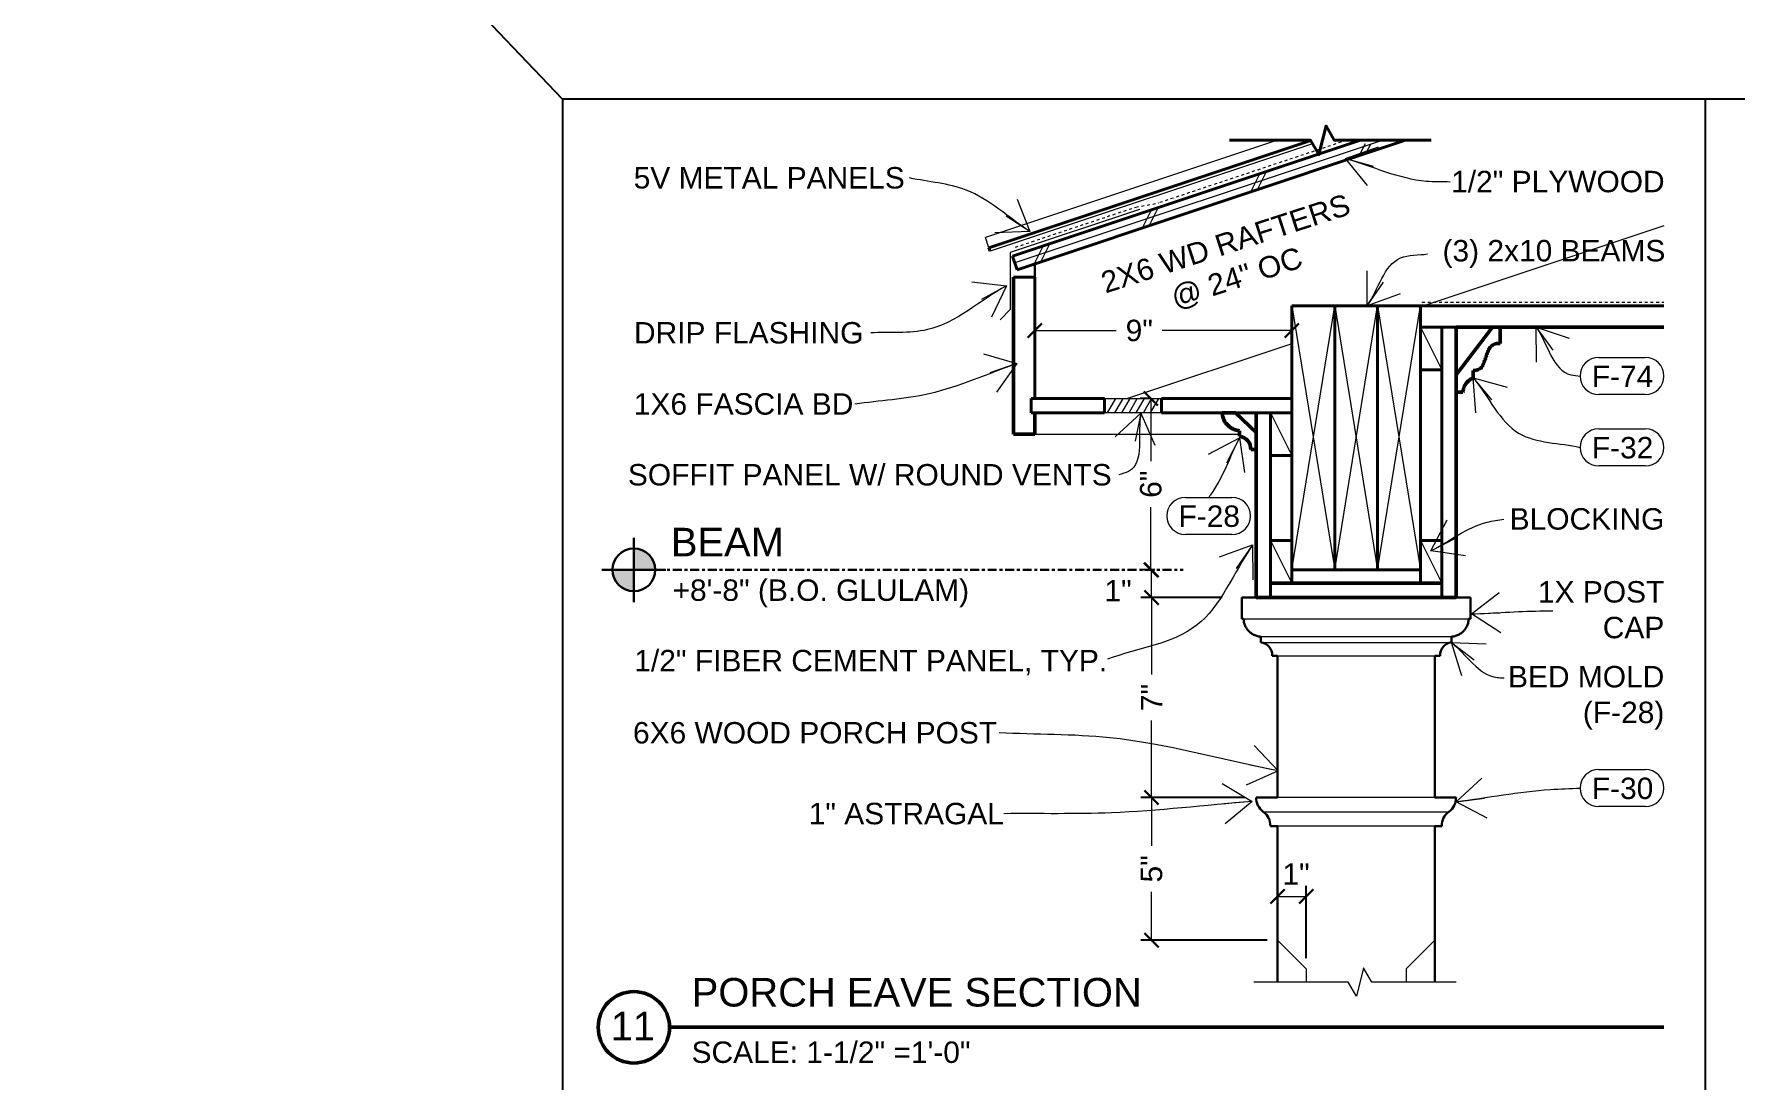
# Model space of a CAD drawing. Header units: inches. Extents: x -4969 to 16721, y 2489 to 24693.
# Drawn here: x 6111 to 6170.6, y 3349.5 to 3386.2 of the extents above; entities that cross this region are included whole.
import ezdxf

# ---------------------------------------------------------------- set-up
doc = ezdxf.new("R2010")
doc.units = ezdxf.units.IN
doc.header["$MEASUREMENT"] = 0
doc.linetypes.add('CENTER', pattern=[2, 1.25, -0.25, 0.25, -0.25])
doc.linetypes.add('DASHED2', pattern=[0.375, 0.25, -0.125])
doc.layers.get('0').update_dxf_attribs({"lineweight": 5})
doc.layers.add('0-NPLT', color=1, linetype='Continuous', plot=False)
for name, color, linetype, lineweight in [('1', 1, 'Continuous', 9), ('2', 6, 'Continuous', 20), ('3', 3, 'Continuous', 30), ('4', 2, 'Continuous', 40), ('5', 4, 'Continuous', 50), ('A-DIMSx', 7, 'Continuous', 9), ('A-SYMB', 7, 'Continuous', 20), ('A-TEXTx', 7, 'Continuous', 20), ('TB-11x17', 7, 'Continuous', 100)]:
    doc.layers.add(name, color=color, linetype=linetype, lineweight=lineweight)
doc.styles.get("Standard").update_dxf_attribs({"font": 'Arial.ttf'})
doc.dimstyles.get("Standard").update_dxf_attribs({"dimtxt": 3, "dimasz": 2, "dimexe": 0.03125, "dimexo": 0.0625, "dimgap": 0.03125, "dimtad": 0, "dimtoh": 1, "dimdec": 4, "dimlfac": 0.99985, "dimzin": 0, "dimdsep": 46, "dimlunit": 4, "dimtxsty": 'Standard', "dimblk": 'ARCHTICK', "dimblk1": 'ARCHTICK', "dimblk2": 'ARCHTICK', "dimcen": 0.09, "dimclrt": 256, "dimadec": 0, "dimazin": 0, "dimtfac": 1, "dimtdec": 4, "dimtofl": 0, "dimtmove": 0, "dimatfit": 3, "dimfxl": 1, "dimtolj": 1, "dimtzin": 0, "dimarcsym": 0})

# ---------------------------------------------------------------- blocks, each defined once
blk = doc.blocks.new('_ArchTick')
at = {"color": 0, "linetype": 'ByBlock', "lineweight": 0, "const_width": 0.15}
blk.add_lwpolyline([(-0.5, -0.5), (0.5, 0.5)], dxfattribs=at)
blk = doc.blocks.new('*D274')
at = {"layer": 'A-DIMSx', "color": 0, "lineweight": -2, "ltscale": 0.1, "transparency": 16777216}
for p, q in [((6153.391, 3359.421), (6149.75, 3359.421)), ((6154.172, 3354.422), (6149.75, 3354.422))]:
    blk.add_line(p, q, dxfattribs=at)
at = {"layer": 'A-DIMSx', "color": 0, "lineweight": 5, "ltscale": 0.1, "transparency": 16777216}
for p, q in [((6150.125, 3359.421), (6150.125, 3357.727)), ((6150.125, 3354.422), (6150.125, 3356.115))]:
    blk.add_line(p, q, dxfattribs=at)
at = {"layer": 'Defpoints', "color": 0, "ltscale": 0.1, "transparency": 16777216}
for p in [(6150.125, 3359.421), (6153.766, 3359.421), (6154.547, 3354.422)]:
    blk.add_point(p, dxfattribs=at)
at = {"layer": 'A-DIMSx', "color": 0, "lineweight": 5, "ltscale": 0.1, "transparency": 16777216, "xscale": 0.5, "yscale": 0.5, "zscale": 0.5}
for p, rotation in [((6150.125, 3359.421), 90), ((6150.125, 3354.422), 270)]:
    blk.add_blockref('_ArchTick', p, dxfattribs=dict(at, rotation=rotation))
at = {"layer": 'A-DIMSx', "ltscale": 0.1, "transparency": 16777216, "insert": (6150.125, 3356.921), "char_height": 0.75, "attachment_point": 5, "rotation": 90}
blk.add_mtext('\\A1;5"', dxfattribs=at)
blk = doc.blocks.new('*D275')
at = {"layer": 'A-DIMSx', "color": 0, "lineweight": -2, "ltscale": 0.1, "transparency": 16777216}
for p, q in [((6152.601, 3366.421), (6149.75, 3366.421)), ((6153.391, 3359.421), (6149.75, 3359.421))]:
    blk.add_line(p, q, dxfattribs=at)
at = {"layer": 'A-DIMSx', "color": 0, "lineweight": 5, "ltscale": 0.1, "transparency": 16777216}
for p, q in [((6150.125, 3366.421), (6150.125, 3363.724)), ((6150.125, 3359.421), (6150.125, 3362.118))]:
    blk.add_line(p, q, dxfattribs=at)
at = {"layer": 'Defpoints', "color": 0, "ltscale": 0.1, "transparency": 16777216}
for p in [(6150.125, 3366.421), (6152.976, 3366.421), (6153.766, 3359.421)]:
    blk.add_point(p, dxfattribs=at)
at = {"layer": 'A-DIMSx', "color": 0, "lineweight": 5, "ltscale": 0.1, "transparency": 16777216, "xscale": 0.5, "yscale": 0.5, "zscale": 0.5}
for p, rotation in [((6150.125, 3366.421), 90), ((6150.125, 3359.421), 270)]:
    blk.add_blockref('_ArchTick', p, dxfattribs=dict(at, rotation=rotation))
at = {"layer": 'A-DIMSx', "ltscale": 0.1, "transparency": 16777216, "insert": (6150.125, 3362.921), "char_height": 0.75, "attachment_point": 5, "rotation": 90}
blk.add_mtext('\\A1;7"', dxfattribs=at)
blk = doc.blocks.new('*D276')
at = {"layer": 'A-DIMSx', "color": 0, "lineweight": -2, "ltscale": 0.1, "transparency": 16777216}
for p, q in [((6150.238, 3367.39), (6149.75, 3367.39)), ((6151.814, 3366.421), (6149.75, 3366.421))]:
    blk.add_line(p, q, dxfattribs=at)
at = {"layer": 'A-DIMSx', "color": 0, "lineweight": 5, "ltscale": 0.1, "transparency": 16777216}
blk.add_line((6150.125, 3366.421), (6150.125, 3367.39), dxfattribs=at)
at = {"layer": 'Defpoints', "color": 0, "ltscale": 0.1, "transparency": 16777216}
for p in [(6150.125, 3367.39), (6150.613, 3367.39), (6152.189, 3366.421)]:
    blk.add_point(p, dxfattribs=at)
at = {"layer": 'A-DIMSx', "color": 0, "lineweight": 5, "ltscale": 0.1, "transparency": 16777216, "xscale": 0.5, "yscale": 0.5, "zscale": 0.5}
for p, rotation in [((6150.125, 3367.39), 90), ((6150.125, 3366.421), 270)]:
    blk.add_blockref('_ArchTick', p, dxfattribs=dict(at, rotation=rotation))
at = {"layer": 'A-DIMSx', "ltscale": 0.1, "transparency": 16777216, "insert": (6148.951, 3366.658), "char_height": 0.75, "attachment_point": 5}
blk.add_mtext('\\A1;1"', dxfattribs=at)
blk = doc.blocks.new('Point')
at = {"lineweight": 0, "ltscale": 0.1}
h = blk.add_hatch(color=256, dxfattribs=at)
h.dxf.hatch_style = 1
h.paths.add_polyline_path([(-3.2903, 4.1654, 0.414214), (-3.3528, 4.1029), (-3.2903, 4.1029)])
h.paths.add_polyline_path([(-3.2903, 4.1029), (-3.2903, 4.0404, 0.414214), (-3.2278, 4.1029)])
at = {"layer": '3', "ltscale": 0.1}
for q in [(-3.2903, 4.1966), (-3.384, 4.1029), (-3.1965, 4.1029), (-3.2903, 4.0091)]:
    blk.add_line((-3.2903, 4.1029), q, dxfattribs=at)
blk.add_circle((-3.2903, 4.1029), 0.0625, dxfattribs=at)
blk = doc.blocks.new('*D283')
at = {"layer": 'A-DIMSx', "color": 0, "lineweight": -2, "ltscale": 0.1, "transparency": 16777216}
for p, q in [((6154.536, 3354.796), (6154.536, 3356.331)), ((6155.536, 3353.796), (6155.536, 3356.331))]:
    blk.add_line(p, q, dxfattribs=at)
at = {"layer": 'A-DIMSx', "color": 0, "lineweight": 5, "ltscale": 0.1, "transparency": 16777216}
blk.add_line((6154.536, 3355.956), (6155.536, 3355.956), dxfattribs=at)
at = {"layer": 'Defpoints', "color": 0, "ltscale": 0.1, "transparency": 16777216}
for p in [(6155.536, 3355.956), (6154.536, 3354.421), (6155.536, 3353.421)]:
    blk.add_point(p, dxfattribs=at)
at = {"layer": 'A-DIMSx', "color": 0, "lineweight": 5, "ltscale": 0.1, "transparency": 16777216, "xscale": 0.5, "yscale": 0.5, "zscale": 0.5, "rotation": 180}
blk.add_blockref('_ArchTick', (6154.536, 3355.956), dxfattribs=at)
at = {"layer": 'A-DIMSx', "color": 0, "lineweight": 5, "ltscale": 0.1, "transparency": 16777216, "xscale": 0.5, "yscale": 0.5, "zscale": 0.5}
blk.add_blockref('_ArchTick', (6155.536, 3355.956), dxfattribs=at)
at = {"layer": 'A-DIMSx', "ltscale": 0.1, "transparency": 16777216, "insert": (6155.182, 3356.737), "char_height": 0.75, "attachment_point": 5}
blk.add_mtext('\\A1;1"', dxfattribs=at)
blk = doc.blocks.new('CALLOUT - FINISHES')
at = {"layer": 'A-SYMB', "lineweight": 20, "ltscale": 0.1}
for p, q in [((6510.71, 5650.46), (6520.5, 5650.46)), ((6520.5, 5642.67), (6510.71, 5642.67))]:
    blk.add_line(p, q, dxfattribs=at)
for centre, start, end in [((6510.71, 5646.57), 90, 270), ((6520.5, 5646.57), 270, 90)]:
    blk.add_arc(centre, 3.9, start, end, dxfattribs=at)
blk = doc.blocks.new('*D284')
at = {"layer": 'A-DIMSx', "color": 0, "lineweight": -2, "ltscale": 0.1, "transparency": 16777216}
for p, q in [((6150.098, 3373.39), (6149.724, 3373.39)), ((6149.942, 3367.39), (6149.724, 3367.39))]:
    blk.add_line(p, q, dxfattribs=at)
at = {"layer": 'A-DIMSx', "color": 0, "lineweight": 5, "ltscale": 0.1, "transparency": 16777216}
for p, q in [((6150.099, 3373.39), (6150.099, 3371.198)), ((6150.099, 3367.39), (6150.099, 3369.582))]:
    blk.add_line(p, q, dxfattribs=at)
at = {"layer": 'Defpoints', "color": 0, "ltscale": 0.1, "transparency": 16777216}
for p in [(6150.099, 3373.39), (6150.473, 3373.39), (6150.317, 3367.39)]:
    blk.add_point(p, dxfattribs=at)
at = {"layer": 'A-DIMSx', "color": 0, "lineweight": 5, "ltscale": 0.1, "transparency": 16777216, "xscale": 0.5, "yscale": 0.5, "zscale": 0.5}
for p, rotation in [((6150.099, 3373.39), 90), ((6150.099, 3367.39), 270)]:
    blk.add_blockref('_ArchTick', p, dxfattribs=dict(at, rotation=rotation))
at = {"layer": 'A-DIMSx', "ltscale": 0.1, "transparency": 16777216, "insert": (6150.099, 3370.39), "char_height": 0.75, "attachment_point": 5, "rotation": 90}
blk.add_mtext('\\A1;6"', dxfattribs=at)
blk = doc.blocks.new('*D285')
at = {"layer": 'A-DIMSx', "color": 0, "lineweight": -2, "ltscale": 0.1, "transparency": 16777216}
for p, q in [((6146.036, 3373.765), (6146.036, 3376.144)), ((6155.036, 3373.765), (6155.036, 3376.144))]:
    blk.add_line(p, q, dxfattribs=at)
at = {"layer": 'A-DIMSx', "color": 0, "lineweight": 5, "ltscale": 0.1, "transparency": 16777216}
for p, q in [((6146.036, 3375.769), (6148.889, 3375.769)), ((6155.036, 3375.769), (6150.501, 3375.769))]:
    blk.add_line(p, q, dxfattribs=at)
at = {"layer": 'Defpoints', "color": 0, "ltscale": 0.1, "transparency": 16777216}
for p in [(6155.036, 3375.769), (6146.036, 3373.39), (6155.036, 3373.39)]:
    blk.add_point(p, dxfattribs=at)
at = {"layer": 'A-DIMSx', "color": 0, "lineweight": 5, "ltscale": 0.1, "transparency": 16777216, "xscale": 0.5, "yscale": 0.5, "zscale": 0.5, "rotation": 180}
blk.add_blockref('_ArchTick', (6146.036, 3375.769), dxfattribs=at)
at = {"layer": 'A-DIMSx', "color": 0, "lineweight": 5, "ltscale": 0.1, "transparency": 16777216, "xscale": 0.5, "yscale": 0.5, "zscale": 0.5}
blk.add_blockref('_ArchTick', (6155.036, 3375.769), dxfattribs=at)
at = {"layer": 'A-DIMSx', "ltscale": 0.1, "transparency": 16777216, "insert": (6149.695, 3375.769), "char_height": 0.75, "attachment_point": 5}
blk.add_mtext('\\A1;9"', dxfattribs=at)

msp = doc.modelspace()

# ---------------------------------------------------------------- linework, layer by layer
at = {"layer": '0-NPLT', "ltscale": 0.25}
msp.add_line((6129.5000785, 3383.8717732), (6049.5000785, 3467.8717732), dxfattribs=at)
at = {"layer": '0-NPLT', "ltscale": 0.1}
for p, q in [((6129.5000785, 3383.8717732), (6129.5000785, 3299.8717732)), ((6209.5000785, 3383.8717732), (6129.5000785, 3383.8717732)), ((6169.5000785, 3383.8717732), (6169.5000785, 3299.8717732)), ((6169.5000785, 3383.8717732), (6169.5000785, 3299.8717732))]:
    msp.add_line(p, q, dxfattribs=at)
at = {"layer": '1'}
for p, q in [((6158.2295324, 3382.4324468), (6145.3380818, 3378.1353323)), ((6157.3942747, 3381.890507), (6157.6114072, 3382.3247694)), ((6157.6314457, 3381.9695633), (6157.8090498, 3382.3247694)), ((6153.5995384, 3380.6256054), (6153.9157677, 3381.2580601)), ((6153.8367094, 3380.7046617), (6154.1529387, 3381.3371165)), ((6149.804802, 3379.3607037), (6150.1210314, 3379.9931585)), ((6150.041973, 3379.4397601), (6150.3582024, 3380.0722148)), ((6168.0607521, 3379.4415464), (6159.6562954, 3376.6400609)), ((6146.0100657, 3378.0958021), (6146.326295, 3378.7282569)), ((6146.2472367, 3378.1748585), (6146.563466, 3378.8073132)), ((6155.0357236, 3376.6400609), (6156.5357236, 3367.3900609)), ((6155.0357236, 3367.3900609), (6156.5357236, 3376.6400609)), ((6156.5357236, 3376.6400609), (6158.0357236, 3367.3900609)), ((6156.5357236, 3367.3900609), (6158.0357236, 3376.6400609)), ((6158.0357236, 3376.6400609), (6159.5357236, 3367.3900609)), ((6158.0357236, 3367.3900609), (6159.5357236, 3376.6400609)), ((6155.0357236, 3375.3067275), (6149.2857236, 3373.3900609)), ((6146.0357228, 3372.1400609), (6153.2016011, 3372.1400609))]:
    msp.add_line(p, q, dxfattribs=at)
at = {"layer": '1', "linetype": 'DASHED2', "ltscale": 0.25}
for p, q in [((6156.9587958, 3382.4324468), (6150.3702201, 3380.2362732)), ((6145.1735525, 3378.504065), (6145.1735525, 3377.1555945)), ((6159.5909228, 3376.7650609), (6168.0607521, 3376.7650609))]:
    msp.add_line(p, q, dxfattribs=at)
at = {"layer": '1', "ltscale": 0.25}
for p, q in [((6159.5357274, 3375.8900609), (6160.2857244, 3374.3900609)), ((6148.4732236, 3373.3900609), (6150.4732236, 3373.3900609)), ((6148.5865976, 3372.8900609), (6148.8752727, 3373.3900609)), ((6148.8365976, 3372.8900609), (6149.1252727, 3373.3900609)), ((6149.0865976, 3372.8900609), (6149.3752727, 3373.3900609)), ((6149.3365976, 3372.8900609), (6149.6252727, 3373.3900609)), ((6149.5865976, 3372.8900609), (6149.8752727, 3373.3900609)), ((6149.8365976, 3372.8900609), (6150.1252727, 3373.3900609)), ((6150.0865976, 3372.8900609), (6150.3752727, 3373.3900609)), ((6150.4732236, 3372.8900609), (6148.4732236, 3372.8900609)), ((6154.2857259, 3372.8900609), (6155.0357229, 3371.3900609)), ((6154.2857259, 3368.4210498), (6155.0357229, 3366.9210498)), ((6159.5357274, 3368.42105), (6160.2857244, 3366.92105)), ((6153.3478101, 3365.67105), (6161.2236379, 3365.67105)), ((6160.620297, 3365.0427478), (6153.951151, 3365.0427478)), ((6153.9518723, 3364.8475102), (6160.6195757, 3364.8475102)), ((6154.0357236, 3358.92105), (6160.5357236, 3358.92105)), ((6155.5357236, 3353.42105), (6154.5357236, 3354.42105)), ((6160.0357236, 3354.42105), (6159.0357236, 3353.42105)), ((6155.5357236, 3353.42105), (6155.5357236, 3352.9584769)), ((6159.0357236, 3353.42105), (6159.0357236, 3352.9584769))]:
    msp.add_line(p, q, dxfattribs=at)
at = {"layer": '1', "linetype": 'DASHED2', "ltscale": 0.25}
msp.add_lwpolyline([(6145.3568872, 3378.6883565), (6149.5734989, 3380.0938821), (6150.3702201, 3380.2362732)], dxfattribs=at)
at = {"layer": '2'}
for p, q in [((6154.5376915, 3382.4324468), (6144.3118268, 3379.0238535)), ((6155.7616548, 3382.3133854), (6144.4699395, 3378.5495115))]:
    msp.add_line(p, q, dxfattribs=at)
at = {"layer": '2', "ltscale": 0.25}
for p, q in [((6144.4304113, 3378.668097), (6144.3118268, 3379.0238535)), ((6154.5357239, 3364.3847805), (6160.0357242, 3364.3847803)), ((6160.0357236, 3359.42105), (6154.5357236, 3359.42105)), ((6160.0357236, 3358.42105), (6154.5357236, 3358.42105))]:
    msp.add_line(p, q, dxfattribs=at)
at = {"layer": '2', "ltscale": 0.25, "flags": 128}
msp.add_lwpolyline([(6149.6984989, 3380.012368), (6145.1735525, 3378.504065), (6145.1735525, 3376.504065), (6144.8199991, 3376.1505116)], dxfattribs=at)
at = {"layer": '2', "flags": 128}
msp.add_lwpolyline([(6160.787313, 3352.9584769), (6157.8334313, 3352.9584769), (6157.5447562, 3353.4584769), (6157.2947562, 3352.4584769), (6157.006081, 3352.9584769), (6153.6989756, 3352.9584769)], dxfattribs=at)
at = {"layer": '3', "ltscale": 0.25}
msp.add_line((6146.0342855, 3377.6454254), (6146.0342855, 3378.1038753), dxfattribs=at)
at = {"layer": '3', "linetype": 'CENTER', "ltscale": 0.25}
msp.add_line((6132.7500785, 3367.3900609), (6151.2310459, 3367.3900609), dxfattribs=at)
at = {"layer": '3'}
for p, q in [((6153.7857244, 3366.42105), (6153.285724, 3366.42105)), ((6153.285724, 3365.67105), (6153.285724, 3366.42105)), ((6161.285724, 3366.42105), (6160.7857231, 3366.42105)), ((6161.285724, 3365.67105), (6161.285724, 3366.42105)), ((6153.285724, 3365.67105), (6153.3478101, 3365.67105)), ((6161.2236379, 3365.67105), (6161.285724, 3365.67105)), ((6153.9518723, 3364.8475102), (6153.951151, 3365.0427478)), ((6160.6195757, 3364.8475102), (6160.620297, 3365.0427478)), ((6154.5357239, 3364.3847803), (6154.3464573, 3364.3847803)), ((6154.5357239, 3364.3847803), (6154.5357237, 3359.42105)), ((6160.0357242, 3364.3847803), (6160.0357237, 3359.42105)), ((6160.0357242, 3364.3847803), (6160.2249907, 3364.3847803)), ((6154.5357236, 3359.42105), (6153.7857236, 3359.42105)), ((6160.0357236, 3359.42105), (6160.7857236, 3359.42105)), ((6154.2857236, 3358.42105), (6154.5357236, 3358.42105)), ((6154.5357236, 3358.42105), (6154.5357236, 3352.9584769)), ((6160.0357236, 3358.42105), (6160.0357236, 3352.9584769)), ((6160.2857236, 3358.42105), (6160.0357236, 3358.42105))]:
    msp.add_line(p, q, dxfattribs=at)
for centre, radius, start, end in [((6153.9023852, 3364.4057082), 0.444565, 357.301804314, 83.608827336), ((6160.6690629, 3364.4057082), 0.444565, 96.391172664, 182.698195686), ((6154.3931281, 3359.4122522), 0.6074681, 179.170172765, 233.959929589), ((6160.1783192, 3359.4122522), 0.6074681, 306.040070411, 0.829827235), ((6153.6783192, 3358.4298478), 0.6074681, 359.170172765, 53.959929589), ((6160.8931281, 3358.4298478), 0.6074681, 126.040070411, 180.829827235)]:
    msp.add_arc(centre, radius, start, end, dxfattribs=at)
for points in [[(6153.951151, 3365.0427478), (6153.8892426, 3365.0542231), (6153.8008231, 3365.071264), (6153.6789368, 3365.1249828), (6153.5730921, 3365.1982974), (6153.483602, 3365.2902708), (6153.4116268, 3365.3987224), (6153.3604349, 3365.5229058), (6153.3519317, 3365.6116752), (6153.3478101, 3365.67105)], [(6160.620297, 3365.0427478), (6160.6822055, 3365.0542231), (6160.7706249, 3365.071264), (6160.8925113, 3365.1249828), (6160.998356, 3365.1982974), (6161.087846, 3365.2902708), (6161.1598212, 3365.3987224), (6161.2110131, 3365.5229058), (6161.2195163, 3365.6116752), (6161.2236379, 3365.67105)]]:
    msp.add_open_spline(points, degree=3, knots=[0.00922251727, 0.00922251727, 0.00922251727, 0.00922251727, 0.15599743056, 0.29907985379, 0.435083524, 0.56914394097, 0.71039501728, 0.85316887949, 0.99677546723, 0.99677546723, 0.99677546723, 0.99677546723], dxfattribs=at)
at = {"layer": '4'}
for p, q in [((6155.6978596, 3382.4238819), (6144.4304113, 3378.668097)), ((6157.4389571, 3382.4324468), (6145.2590254, 3378.3725033)), ((6159.0201078, 3382.4324468), (6145.4171381, 3377.8981612)), ((6144.4304113, 3378.668097), (6144.4699395, 3378.5495115)), ((6145.2590254, 3378.3725033), (6145.4171381, 3377.8981612)), ((6145.2857236, 3377.6400608), (6146.0357229, 3377.640061)), ((6146.0357236, 3373.3900609), (6146.0357229, 3377.640061)), ((6155.0357236, 3367.3900609), (6155.0357236, 3376.6400609)), ((6155.0357236, 3376.6400609), (6168.0607521, 3376.6400609)), ((6156.5357236, 3367.3900609), (6156.5357236, 3376.6400609)), ((6158.0357236, 3376.6400609), (6158.0357236, 3367.3900609)), ((6159.5357236, 3376.6400609), (6159.5357236, 3367.3900609)), ((6160.7857257, 3375.8900609), (6159.5357236, 3375.8900609)), ((6145.9107236, 3373.3900609), (6148.4732236, 3373.3900609)), ((6148.4732236, 3372.8900609), (6148.4732236, 3373.3900609)), ((6150.4732236, 3372.8900609), (6150.4732236, 3373.3900609)), ((6150.4732236, 3373.3900609), (6155.0357236, 3373.3900609)), ((6145.9107236, 3372.8900609), (6148.4732236, 3372.8900609)), ((6150.4732236, 3372.8900609), (6155.0357236, 3372.8900609)), ((6155.0357236, 3367.3900609), (6159.5357236, 3367.3900609))]:
    msp.add_line(p, q, dxfattribs=at)
at = {"layer": '4', "ltscale": 0.25}
for p, q in [((6160.2857244, 3366.42105), (6160.2857244, 3375.8900609)), ((6145.9107236, 3373.3900609), (6145.9107236, 3372.8900609)), ((6154.2857259, 3366.42105), (6154.2857259, 3372.5567275))]:
    msp.add_line(p, q, dxfattribs=at)
at = {"layer": '4', "flags": 128}
msp.add_lwpolyline([(6159.9177265, 3382.4324468), (6156.5202649, 3382.4324468), (6156.2315898, 3382.9324468), (6155.9815898, 3381.9324468), (6155.6929147, 3382.4324468), (6152.8555198, 3382.4324468)], dxfattribs=at)
at = {"layer": '4', "ltscale": 0.25, "flags": 128}
for points in [[(6159.5357274, 3375.8900609), (6159.5357274, 3374.3900609), (6160.2857244, 3374.3900609), (6160.2857244, 3375.8900609)], [(6154.2857259, 3372.8900609), (6154.2857259, 3371.3900609), (6155.0357229, 3371.3900609), (6155.0357229, 3372.8900609)], [(6154.2857259, 3368.4210498), (6154.2857259, 3366.9210498), (6155.0357229, 3366.9210498), (6155.0357229, 3368.4210498)], [(6159.5357274, 3368.42105), (6159.5357274, 3366.92105), (6160.2857244, 3366.92105), (6160.2857244, 3368.42105)]]:
    msp.add_lwpolyline(points, close=True, dxfattribs=at)
at = {"layer": '5'}
for p, q in [((6145.2857236, 3372.1400609), (6145.2857236, 3377.6400609)), ((6160.7857257, 3375.8900609), (6160.785724, 3366.42105)), ((6162.0582997, 3375.8900609), (6160.7857249, 3374.2243285)), ((6168.0607521, 3375.8900609), (6160.7857257, 3375.8900609)), ((6162.3259346, 3375.8900609), (6162.0582997, 3375.8900609)), ((6162.3259346, 3375.3195997), (6162.3259346, 3375.8900609)), ((6161.3882995, 3374.1113566), (6161.3882995, 3374.371416)), ((6160.7857249, 3374.2243285), (6160.7857249, 3373.611848)), ((6160.7857249, 3373.611848), (6161.0254029, 3373.611848)), ((6153.0589873, 3372.8900609), (6152.5978106, 3372.8900609)), ((6153.0589873, 3372.8900609), (6153.7857243, 3372.1987942)), ((6153.7857244, 3366.42105), (6153.7857242, 3372.8900609)), ((6145.2857236, 3372.1400609), (6146.0357228, 3372.1400609)), ((6153.2018728, 3372.0665211), (6153.2011515, 3372.2617587)), ((6153.7857243, 3371.6037912), (6153.7857243, 3372.1987942)), ((6153.7857243, 3371.6037912), (6153.5964578, 3371.6037912)), ((6160.2857244, 3366.92105), (6154.2857259, 3366.9210498)), ((6160.785724, 3366.42105), (6153.7857244, 3366.42105))]:
    msp.add_line(p, q, dxfattribs=at)
at = {"layer": '5', "ltscale": 0.25}
msp.add_line((6146.0357236, 3372.8900609), (6146.0357228, 3372.1400609), dxfattribs=at)
at = {"layer": '5', "ltscale": 0.1}
msp.add_line((6133.2500785, 3351.3717732), (6168.0607521, 3351.3717732), dxfattribs=at)
msp.add_line((6133.2500785, 3351.3717732), (6168.0607521, 3351.3717732), dxfattribs=at)
msp.add_circle((6132.0000785, 3351.3717732), 1.25, dxfattribs=at)
at = {"layer": '5'}
msp.add_arc((6153.1523857, 3371.6247191), 0.444565, 357.301804314, 83.608827336, dxfattribs=at)
for points, knots in [([(6161.3882995, 3374.371416), (6161.4606687, 3374.378869), (6161.5328889, 3374.3887707), (6161.6348309, 3374.432948), (6161.7084364, 3374.519914), (6161.7512917, 3374.6242234), (6161.7922321, 3374.7312951), (6161.8282538, 3374.8389749), (6161.8654275, 3374.9471141), (6161.909177, 3375.0557941), (6161.9555163, 3375.1565391), (6162.0236173, 3375.2362739), (6162.1056587, 3375.2875442), (6162.1976519, 3375.3162906), (6162.2607756, 3375.3189671), (6162.3259346, 3375.3195997)], [0.01557552425, 0.01557552425, 0.01557552425, 0.01557552425, 0.09130284011, 0.1674336909, 0.24080401046, 0.3221473026, 0.40160414316, 0.47993403118, 0.55878357473, 0.63985997731, 0.72439346972, 0.78854248782, 0.85531718937, 0.92346503952, 0.98678306114, 0.98678306114, 0.98678306114, 0.98678306114]), ([(6161.0254029, 3373.611848), (6161.0339826, 3373.6651), (6161.0459528, 3373.7363463), (6161.0811449, 3373.8308749), (6161.1235202, 3373.9060092), (6161.1797988, 3373.9782883), (6161.263301, 3374.0455583), (6161.3351833, 3374.0834798), (6161.3882995, 3374.1113566)], [0.00247900774, 0.00247900774, 0.00247900774, 0.00247900774, 0.18928670372, 0.34693325557, 0.48133545366, 0.6000559173, 0.7825047392, 0.98793420962, 0.98793420962, 0.98793420962, 0.98793420962]), ([(6153.2011515, 3372.2617587), (6153.1392431, 3372.273234), (6153.0508236, 3372.2902749), (6152.9289373, 3372.3439937), (6152.8230926, 3372.4173083), (6152.7336025, 3372.5092817), (6152.6616273, 3372.6177333), (6152.6104354, 3372.7419167), (6152.6019322, 3372.8306862), (6152.5978106, 3372.8900609)], [0.00922251727, 0.00922251727, 0.00922251727, 0.00922251727, 0.15599743056, 0.29907985379, 0.435083524, 0.56914394097, 0.71039501728, 0.85316887949, 0.99677546723, 0.99677546723, 0.99677546723, 0.99677546723])]:
    msp.add_open_spline(points, degree=3, knots=knots, dxfattribs=at)

# ---------------------------------------------------------------- block references
at = {"ltscale": 0.1, "xscale": -12.00000000000003, "yscale": 12.00000000000003, "zscale": 12.00000000000003}
msp.add_blockref('Point', (6092.516827, 3318.1554423), dxfattribs=at)
at = {"layer": '2', "ltscale": 0.25, "xscale": 0.1666666666666666, "yscale": 0.1666666666666666, "zscale": 0.1666666666666666}
for p in [(5080.6607844, 2433.0825975), (5080.6608765, 2430.5826896), (5066.19029, 2428.1846713), (5080.6608765, 2418.6541231)]:
    msp.add_blockref('CALLOUT - FINISHES', p, dxfattribs=at)

# ---------------------------------------------------------------- texts
at = {"ltscale": 0.5, "attachment_point": 1}
for s, insert, char_height, width in [('{BEAM }', (6133.2951357, 3368.8634069), 1, 17.747748141), ('{+8\'-8" (B.O. GLULAM)}', (6133.3542496, 3367.054277), 0.75, 13.542753414)]:
    msp.add_mtext(s, dxfattribs=dict(at, insert=insert, char_height=char_height, width=width))
at = {"ltscale": 0.1, "char_height": 1}
for s, insert, width, attachment_point in [('{PORCH EAVE SECTION}', (6134.025053, 3353.1002988), 78.053664802, 1), ('11', (6131.9656397, 3351.4147344), 2.787644522, 5)]:
    msp.add_mtext(s, dxfattribs=dict(at, insert=insert, width=width, attachment_point=attachment_point))
at = {"layer": 'A-SYMB', "ltscale": 0.5, "char_height": 0.75, "width": 0.607323682, "attachment_point": 5}
for s, insert in [('{F-74}', (6166.6132975, 3374.162861)), ('{F-32}', (6166.6133896, 3371.6629532)), ('{F-28}', (6152.1428031, 3369.2649349)), ('{F-30}', (6166.6133896, 3359.7343867))]:
    msp.add_mtext(s, dxfattribs=dict(at, insert=insert))
at = {"layer": 'A-TEXTx', "ltscale": 0.25, "char_height": 0.75}
for s, insert, attachment_point in [('{5V METAL PANELS}', (6131.9938135, 3381.1132131), 4), ('{1/2" PLYWOOD  }', (6168.0865465, 3380.9824601), 6), ('{(3) 2x10 BEAMS  }', (6168.1124385, 3378.4532384), 6), ('{DRIP FLASHING}', (6132.0035434, 3375.6863022), 4), ('{1X6 FASCIA BD}', (6131.9990258, 3373.1940434), 4), ('{SOFFIT PANEL W/ ROUND VENTS }', (6148.7278585, 3370.714826), 6), ('{BLOCKING }', (6168.0755778, 3369.1692784), 6), ('{1X POST\\PCAP }', (6168.0759221, 3365.9902621), 6), ('{1/2" FIBER CEMENT PANEL, TYP.}', (6132.015132, 3364.143093), 4), ('{BED MOLD\\P(F-28)}', (6168.0755778, 3362.9119208), 6), ('{6X6 WOOD PORCH POST}', (6131.9691219, 3361.6804167), 4), ('{1" ASTRAGAL}', (6138.1199559, 3358.8515699), 4)]:
    msp.add_mtext(s, dxfattribs=dict(at, insert=insert, attachment_point=attachment_point))
at = {"layer": 'A-TEXTx', "ltscale": 0.25, "insert": (6152.9312031, 3378.1557688), "char_height": 0.75, "attachment_point": 5, "rotation": 17.955210684}
msp.add_mtext('{2X6 WD RAFTERS\\P@ 24" OC }', dxfattribs=at)
at = {"layer": 'TB-11x17', "ltscale": 0.5, "insert": (6134.0198107, 3350.875412), "char_height": 0.75, "width": 12.179363326, "attachment_point": 1}
msp.add_mtext('{SCALE: 1-1/2" =1\'-0"}', dxfattribs=at)

# ---------------------------------------------------------------- dimensions: what is measured, and where the dimension line sits
at = {"layer": 'A-DIMSx', "ltscale": 0.1}
for base, p1, p2, override, picture, middle in [((6155.0357236, 3375.7686819), (6146.0357236, 3373.3900609), (6155.0357236, 3373.3900609), {"dimtxt": 0.75, "dimasz": 0.5, "dimexe": 0.375, "dimexo": 0.375, "dimgap": 0.375, "dimlfac": -47.9928, "dimlwd": 5}, '*D285', (6149.6954302, 3375.7686819)), ((6155.5357236, 3355.9556894), (6154.5357236, 3354.42105), (6155.5357236, 3353.42105), {"dimtxt": 0.75, "dimasz": 0.5, "dimexe": 0.375, "dimexo": 0.375, "dimgap": 0.375, "dimlfac": -47.9928, "dimtmove": 2, "dimlwd": 5}, '*D283', (6155.1818613, 3356.7366714))]:
    dim = msp.add_linear_dim(base=base, p1=p1, p2=p2, dimstyle='Standard', override=override, dxfattribs=at)
    dim.commit()
    dim.dimension.update_dxf_attribs({"geometry": picture, "text_midpoint": middle, "dimtype": 160})
for base, p1, p2, picture, middle in [((6150.0991732, 3373.3900609), (6150.3167505, 3367.3900609), (6150.4732236, 3373.3900609), '*D284', (6150.0991732, 3370.3900609)), ((6150.1250876, 3366.42105), (6153.7664031, 3359.42105), (6152.9761936, 3366.42105), '*D275', (6150.1250876, 3362.92105)), ((6150.1250876, 3359.42105), (6154.5473012, 3354.4215274), (6153.7664031, 3359.42105), '*D274', (6150.1250876, 3356.9212887))]:
    dim = msp.add_linear_dim(base=base, p1=p1, p2=p2, angle=90, dimstyle='Standard', override={"dimtxt": 0.75, "dimasz": 0.5, "dimexe": 0.375, "dimexo": 0.375, "dimgap": 0.375, "dimlfac": -47.9928, "dimlwd": 5}, dxfattribs=at)
    dim.commit()
    dim.dimension.update_dxf_attribs({"geometry": picture, "text_midpoint": middle})
dim = msp.add_linear_dim(base=(6150.1250876, 3367.3900609), p1=(6152.1886927, 3366.42105), p2=(6150.6127541, 3367.3900609), angle=90, dimstyle='Standard', override={"dimtxt": 0.75, "dimasz": 0.5, "dimexe": 0.375, "dimexo": 0.375, "dimgap": 0.375, "dimlfac": -47.9928, "dimtmove": 2, "dimlwd": 5}, dxfattribs=at)
dim.commit()
dim.dimension.update_dxf_attribs({"geometry": '*D276', "text_midpoint": (6148.9507699, 3366.6576409), "dimtype": 160})

# ---------------------------------------------------------------- leaders
at = {"layer": 'A-TEXTx', "path_type": 1, "annotation_type": 0, "has_hookline": 1}
for points, hookline_direction, text_width in [([(6156.9163034, 3381.7970396), (6159.7418782, 3381.0050431), (6160.5794867, 3380.9824601)], 0, 7.3055935), ([(6145.8665404, 3379.2350107), (6143.6340472, 3380.6878174), (6141.6546717, 3381.1132131)], 1, 9.3934175), ([(6157.6774776, 3376.6400609), (6158.838587, 3378.31311), (6159.7905807, 3378.4532384)], 0, 7.6846862), ([(6145.0485525, 3377.3389346), (6142.2751264, 3375.8007975), (6140.2913216, 3375.6863022)], 1, 7.8877899), ([(6163.5893127, 3375.8900609), (6164.8065239, 3374.2174754), (6165.1293426, 3374.1772043)], 0, 7.3674966), ([(6145.4124223, 3374.6108346), (6142.3363775, 3373.5555238), (6139.7317568, 3373.1940434)], 1, 7.5163711), ([(6161.3882995, 3374.1113566), (6162.9921811, 3372.1689102), (6165.1294347, 3371.6772964)], 0, 7.3674966), ([(6149.754333, 3372.8786838), (6149.3194155, 3370.8355343), (6148.9778585, 3370.714826)], 1, 16.8381651), ([(6153.201383, 3372.0167062), (6152.1876153, 3370.0146873), (6152.1245529, 3369.9287972)], 1, 16.8381651), ([(6159.9001911, 3368.0515049), (6161.8742496, 3369.0596131), (6162.4612352, 3369.1692784)], 0, 5.2725102), ([(6153.6606707, 3368.2614973), (6151.6877206, 3365.4370958), (6148.5815297, 3364.2591184)], 1, 16.3526603), ([(6161.321418, 3365.8454929), (6163.7148424, 3365.9508721), (6164.1686882, 3365.9559939)], 0, 4.2902456), ([(6154.5579649, 3360.3536583), (6148.6528828, 3361.5101482), (6144.7871828, 3361.6804167)], 1, 12.6891201), ([(6160.7857236, 3359.2694121), (6164.0816906, 3359.6985585), (6165.1294347, 3359.7487299)], 0, 7.3674966), ([(6153.6464498, 3359.2812109), (6148.7201059, 3358.8832753), (6144.9580975, 3358.8515699)], 1, 6.6840041), ([(6189.8042309, 3359.1991497), (6185.6536662, 3358.274721), (6182.4103483, 3358.2174379)], 1, 11.9283765)]:
    msp.add_leader(points, dimstyle='Standard', override={"dimasz": 1, "dimgap": 0.25, "dimldrblk": 'Open90', "dimlwd": -1}, dxfattribs=dict(at, hookline_direction=hookline_direction, text_width=text_width))
at = {"layer": 'A-TEXTx', "path_type": 1}
msp.add_leader([(6160.6195757, 3364.8475102), (6162.2246547, 3363.6201098), (6162.4645135, 3363.6099135)], dimstyle='Standard', override={"dimasz": 1, "dimgap": 0.25, "dimldrblk": 'Open90', "dimlwd": -1}, dxfattribs=at)

doc.saveas('drawing.dxf')
